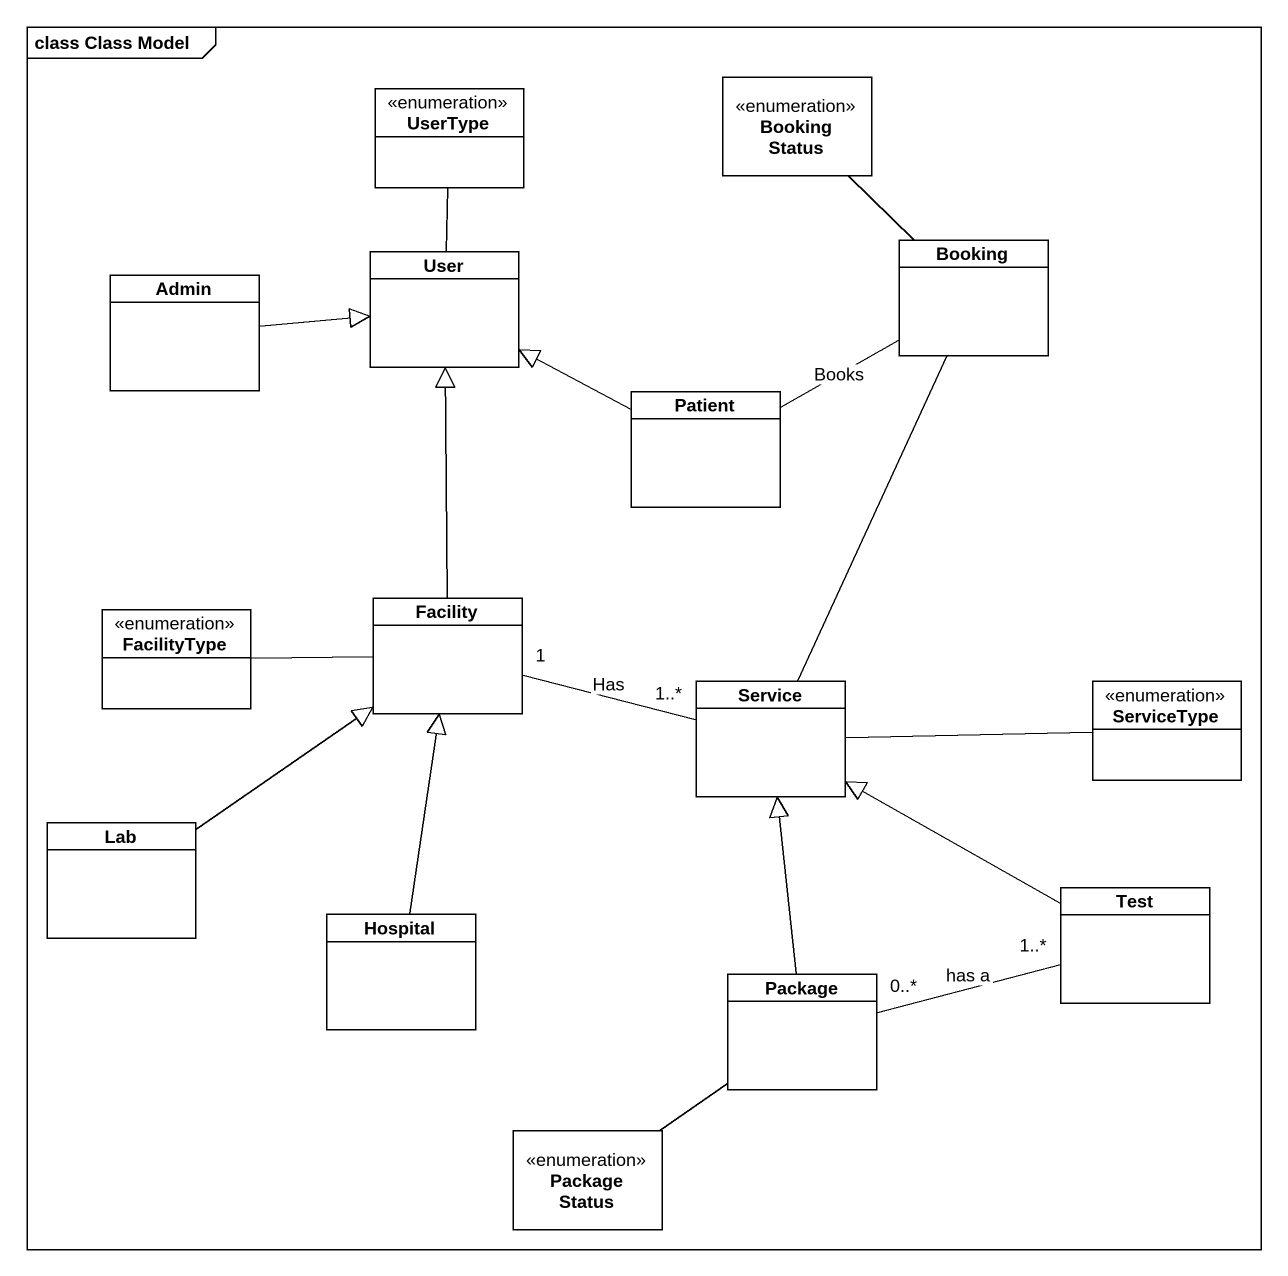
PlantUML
@startuml
mainframe class Class Model
hide circle
hide empty members
enum UserType
enum "Booking Status" as Booking_Status
class Admin
class User
class Booking
class Patient
class Facility
enum FacilityType
class Service
enum ServiceType
class Lab
class Test
class Hospital
class "Package" as Package_
enum "Package Status" as Package_Status
UserType -- User
Booking_Status -- Booking
Admin -right-|> User
Booking -left- Patient : Books
Booking -- Service
Patient -left-|> User
Facility -up-|> User
Facility "1" -right- "1..*" Service : Has
FacilityType -right- Facility
ServiceType -left- Service
Lab -up-|> Facility
Test -left-|> Service
Test "1..*" -left- "0..*" Package_ : has a
Hospital -up-|> Facility
Package_ -up-|> Service
Package_Status -up- Package_
@enduml
